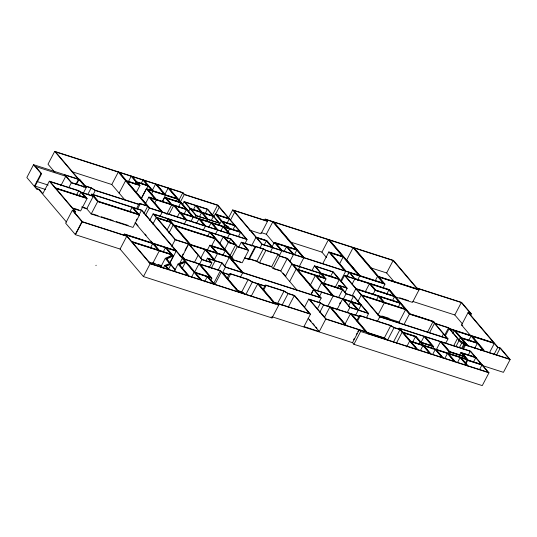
<?xml version="1.0" encoding="UTF-8"?>
<svg xmlns="http://www.w3.org/2000/svg" width="537" height="537" viewBox="0 0 537 537"><rect width="100%" height="100%" fill="white"/><g stroke="black" fill="none" stroke-linecap="round" stroke-linejoin="round"><path stroke-width="0.81" d="M83.571 192.696L86.242 187.581L79.308 179.425L33.556 164.698L26.85 177.519L36.59 188.977L39 189.756L66.44 222.036M93.566 196.206L81.362 192.28L78.617 190.628L49.33 181.197L42.839 193.622L39.208 189.353L36.798 188.581L34.549 185.93L41.047 173.511L33.556 164.698M35.127 186.117L41.624 173.693L35.502 166.497M245.161 243.187L247.074 239.536L217.847 205.154L184.54 194.434L183.07 192.702L54.7 151.387L47.994 164.208L54.949 172.39M36.59 188.977L36.798 188.581M39 189.756L39.208 189.353M60.829 185.742L65.789 176.243L34.925 166.316M68.676 187.903L71.354 182.788L64.42 174.632M75.831 184.513L78.503 179.398M76.328 184.674L79.006 179.559L65.272 175.136L71.656 182.654L85.396 187.071L79.006 179.559M76.355 195.253L78.644 190.87L80.892 192.226L85.39 197.515L55.425 187.869L50.183 181.707L78.644 190.87M78.986 195.877L80.892 192.226M83.564 187.279L84.329 185.822M49.33 181.197L74.757 211.115L72.347 210.336L65.642 223.157L75.449 234.696L120.066 249.054L143.453 276.575L272.024 317.951L278.723 305.13L277.347 303.506M74.844 213.082L75.61 211.618L55.969 188.514L87.095 198.529L80.597 210.954L72.616 208.383M87.712 194.595L91.156 188.017L95.317 190.494L138.707 204.456L140.251 203.832L147.749 206.242L143.929 213.551M91.001 195.555L91.767 194.092L141.795 210.195L201.308 280.213M93.029 194.877L95.317 190.494M123.711 235.488L124.477 234.031L175.626 250.49L141.493 210.329L133.25 207.678L139.479 215.008L132.988 227.433L91.203 213.981L86.766 208.765L93.263 196.347L82.215 192.79L87.095 198.529M75.254 234.468L81.96 221.647M75.449 234.696L82.154 221.875L72.347 210.336M91.203 213.981L97.694 201.563L93.263 196.347M124.96 199.992L111.803 184.513L118.294 172.088L55.553 151.897L78.536 178.942L79.617 179.291L85.208 185.869L91.122 187.769L95.284 190.252L138.204 204.06L139.748 203.436L146.896 205.738L118.294 172.088M119.107 193.105L125.598 180.68M128.155 182.09L131.209 176.243L119.456 172.458L126.484 180.734L138.244 184.52L131.209 176.243M134.807 184.016L135.955 181.821M95.928 265.64L96.136 265.238M136.123 192.837L139.942 185.533L137.385 182.513L148.004 185.93L151.817 190.427L146.373 188.675L141.406 198.173M141.077 183.688L142.99 180.036L132.37 176.619L136.834 181.875L147.453 185.292L142.99 180.036M129.8 211.692L132.095 207.302L92.619 194.602L98.305 201.294L137.781 213.995L132.095 207.302M141.506 198.354L148.004 185.93M136.418 208.839L138.707 204.456M137.579 208.947L140.251 203.832M120.066 249.054L126.772 236.233L82.154 221.875M136.143 220.559L136.908 219.096M138.815 215.444L141.493 210.329M152.125 190.662L155.569 184.084L144.144 180.405L152.978 190.796L164.396 194.475L155.569 184.084M145.473 203.651L148.91 197.072L155.247 199.106L146.373 188.675M151.414 194.172L152.944 191.253M145.48 215.377L149.299 208.067L118.603 171.954M154.455 203.59L156.368 199.939M149.695 220.432L153.132 213.854L231.038 238.925L237.542 246.577L247.799 249.88L241.294 242.227L238.616 247.342M164.705 194.709L168.141 188.131L156.723 184.453L165.55 194.844L176.975 198.522L168.141 188.131M162.08 201.878L165.524 195.3M162.489 201.65L164.785 197.267L180.096 202.194L177.519 199.16L148.078 189.689L156.401 199.482L170.531 204.026L164.785 197.267M152.83 224.117L156.267 217.539L171.296 222.378M159.919 216.606L162.214 212.222L149.763 197.576L186.695 209.464M166.692 214.357L171.659 204.859M150.434 247.973L152.723 243.583L126.175 235.045L131.632 241.462L158.18 250.007L152.723 243.583M169.095 214.276L173.679 205.51L150.615 198.086L162.516 212.088L185.58 219.512L173.679 205.51M176.371 201.355L177.519 199.16M166.712 221.016L167.859 218.828L153.985 214.364L156.569 217.404L170.444 221.868L167.859 218.828M178.942 200.14L182.761 192.837L169.303 188.5L193.239 216.666L228.44 227.997L227.285 226.641L224.553 225.01L215.236 214.041L213.706 216.968M180.419 201.878L184.238 194.569L182.761 192.837M178.351 207.222L180.64 202.832L166.483 198.281L171.692 204.402L185.842 208.96L180.64 202.832M167.168 229.823L170.994 222.513L157.119 218.049L175.471 239.636L189.346 244.107L170.994 222.513M143.453 276.575L150.159 263.748L125.329 234.535L176.478 250.994M182.56 204.53L184.09 201.603L207.671 209.195L219.687 223.332L218.539 225.527M152.81 263.258L159.308 250.833M177.351 216.908L179.64 212.524M168.927 233.065L173.129 225.03M163.154 252.068L165.45 247.678L153.884 243.959L159.335 250.376L170.907 254.102L165.45 247.678M184.097 213.981L186.393 209.598L174.834 205.879L180.526 212.571L192.078 216.29L186.393 209.598M188.568 211.598L190.098 208.671L213.679 216.263M160.711 267.09L165.295 258.317L171.954 255.337L171.451 254.739L132.183 242.106L150.461 263.613L167.906 269.232L164.711 265.473L169.732 263.533L165.295 258.317M171.726 246.349L175.163 239.777L153.132 213.854M184.144 224.406L186.433 220.022L173.988 205.376M193.28 209.92L195.575 205.537L184.943 202.113L190.4 208.537L201.039 211.961L195.575 205.537M163.188 268.399L164.711 265.473M170.685 256.203L171.451 254.739M190.91 221.506L193.206 217.123M169.9 262.546L173.337 255.974L166.604 248.054L176.17 251.128L184.748 261.23L178.062 264.043L174.243 271.346M170.054 262.821L176.17 251.128M194.958 217.935L196.106 215.74L184.09 201.603M168.443 269.299L171.115 264.184L166.678 258.955L173.337 255.974M199.287 216.988L201.583 212.605L190.95 209.182L196.408 215.606L207.047 219.029L201.583 212.605M196.596 223.332L198.891 218.948L181.07 213.216L186.742 219.881L204.557 225.621L198.891 218.948M182.318 255.505L183.083 254.041M184.997 250.39L186.903 246.731M187.668 245.275L188.433 243.811M184.835 259.639L182.211 256.552L188.702 244.134L201.865 259.613L211.826 262.821L209.155 267.936M205.074 213.713L207.369 209.329L196.73 205.906L202.194 212.337L212.827 215.76L207.369 209.329M179.277 264.231L182.338 258.384M182.459 267.976L185.513 262.13L200.455 279.703L189.118 276.058L179.452 264.681L185.513 262.13M206.752 221.727L207.893 219.539L195.877 205.403M203.12 230.507L205.409 226.124L199.193 218.814M212.196 215.518L217.545 205.288L184.238 194.569M211.081 220.781L213.377 216.398L202.738 212.974L208.202 219.405L218.834 222.828L213.377 216.398M208.786 227.258L211.081 222.875L200.046 219.324L205.718 225.99L216.747 229.541L211.081 222.875M215.404 214.578L219.23 207.269M207.47 236.696L209.759 232.313L169.014 219.197L174.015 225.084L214.76 238.193L209.759 232.313M194.327 262.546L198.146 255.236M200.616 258.445L205.201 249.671L189.554 244.637L202.167 259.478L210.974 262.318L207.436 258.149L205.906 261.069M191.44 277.361L194.112 272.246M194.723 271.997L198.925 263.956L183.761 259.076L194.998 272.293L210.162 277.173L198.925 263.956M219.002 225.56L221.298 221.177M199.569 264.003L201.865 259.613M215.303 234.434L217.599 230.051L211.383 222.741M207.222 250.302L209.9 245.187L224.775 249.98L215.303 238.837L174.559 225.721L190.501 244.476L216.364 252.799L209.9 245.187M211.484 246.141L215.303 238.837M220.734 231.105L223.03 226.721L212.236 223.244L217.901 229.917L228.695 233.387L223.03 226.721M223.412 227.205L224.553 225.01M228.48 217.962L232.682 209.927L266.654 220.861L265.177 219.123L264.432 220.553M226.909 223.392L229.205 219.002L216.935 215.055L222.177 221.224L234.447 225.171L229.205 219.002M230.433 220.264L234.635 212.229M226.527 228.097L227.285 226.641M219.888 243.254L223.325 236.676L210.92 232.682L232.951 258.606L232.185 260.062M228.037 231.742L229.561 228.822M214.055 260.203L217.492 253.632M211.303 268.164L215.122 260.854L205.503 249.537M227.258 238.28L229.547 233.897L223.332 226.58M204.57 281.818L207.242 276.703L195.542 272.937L201.61 280.079L213.31 283.845L207.242 276.703M233.078 229.467L234.991 225.815L222.727 221.868L225.486 225.117L228.218 226.748L229.594 228.366L240.005 231.715L234.991 225.815M224.439 249.792L228.259 242.482L223.325 236.676M228.822 242.717L230.735 239.059L224.479 237.052L228.869 242.214L235.125 244.228L230.735 239.059M223.03 255.001L225.318 250.618L211.598 246.201L217.525 253.175L231.246 257.592L225.318 250.618M210.719 280.381L211.86 278.186L200.079 264.332L220.298 270.836L238.146 291.833L214.471 284.214L208.396 277.072L211.86 278.186M218.056 270.333L221.875 263.029L208.289 258.653L211.826 262.821M220.298 270.836L213.807 283.261L214.854 284.489L221.345 272.064M238.26 236.743L240.549 232.36L224.184 227.091L229.856 233.756L246.221 239.025L240.549 232.36M229.943 255.834L235.669 244.872L228.259 242.482M224.654 266.177L229.239 257.411L206.356 250.047L215.431 260.72L222.184 262.895L225.721 267.064L241.858 272.252L229.239 257.411M222.741 272.313L225.419 267.198L221.875 263.029M231.507 257.673L237.24 246.711L235.669 244.872M227.03 278.401L228.943 274.743L230.635 273.998L248.148 279.636L252.323 282.106L257.7 283.838L274.42 303.506L239.301 292.209L222.774 272.762L228.943 274.743M227.963 279.112L230.635 273.998M232.951 258.606L230.4 257.78L243.013 272.621L320.341 297.511L287.255 258.579L279.589 256.109L278.139 254.404L265.889 250.457L263.284 248.96L242.14 242.731L248.644 250.383L242.153 262.808L232.266 259.626M251.397 246.107L255.981 237.341L266.641 240.771L272.554 247.732L270.265 252.115M272.078 246.765L274.367 242.382L296.29 249.437L272.816 221.815L266.03 219.633L267.507 221.365L261.009 233.79L249.161 229.977M244.738 258.082L248.53 259.297L255.021 246.879M248.53 259.297L249.376 259.002L255.867 246.577M240.415 277.146L242.704 272.762L229.547 257.277M274.326 243.657L266.318 234.239L272.816 221.815M259.982 247.953L261.895 244.295L232.682 209.927M264.043 245.295L266.339 240.905L256.834 237.851L262.197 244.16L271.702 247.221L266.339 240.905M249.376 259.002L256.787 261.385L263.284 248.96M237.676 290.772L241.657 292.054L248.148 279.636M256.787 261.385L259.398 262.882L265.889 250.457M252.323 282.106L245.825 294.531L241.657 292.054M251.209 296.263L257.7 283.838M297.263 290.416L280.757 270.997L273.098 268.534L271.641 266.822L278.139 254.404M279.213 255.847L281.885 250.732L275.219 242.885L297.142 249.94M273.098 268.534L279.589 256.109M262.868 289.772L264.781 286.12L266.157 285.422L283.979 291.161L288.067 293.625L294.296 295.632L309.621 313.655L274.192 302.257L258.861 284.214L264.781 286.12M263.479 290.537L266.157 285.422M283.851 251.873L286.53 246.758L276.072 243.395L282.193 250.598L292.652 253.961L286.53 246.758M280.757 270.997L287.255 258.579M289.678 261.774L293.504 254.471L286.832 246.624M294.545 254.464L296.833 250.081L287.684 247.134L293.806 254.337L302.955 257.277L296.833 250.081M285.375 276.434L291.873 264.009M277.488 303.58L283.979 291.161M289.678 281.495L296.176 269.071M299.223 266.553L303.808 257.787L273.118 221.68M298.21 269.695L299.733 266.775M281.959 305.318L288.067 293.625M288.181 307.318L294.296 295.632M311.796 270.937L314.467 265.822L333.222 271.856L347.164 288.262L344.875 292.645M326.644 257.686L321.932 252.135L328.422 239.71L273.971 222.19L304.117 257.653L344.835 270.755L328.845 251.947L322.737 263.64M310.037 285.718L315.387 275.488L297.605 269.769L314.528 289.678L332.316 295.404L315.387 275.488M319.025 276.394L320.549 273.474L293.303 264.701L297.055 269.124L324.308 277.897L320.549 273.474M310.836 294.585L313.514 289.47M310.963 294.739L313.635 289.624M304.566 307.117L308.768 299.075L320.441 302.834L323.569 304.801L358.481 316.038L359.743 315.488L390.708 325.449L394.024 327.476L400.26 329.483M317.36 290.792L321.562 282.757M323.717 283.294L326.013 278.911L321.71 273.843L339.303 279.508L346.311 287.758L338.847 285.355L337.317 288.275M319.408 296.605L321.697 292.222M221.922 272.252L228.426 274.347L230.125 273.595L248.114 279.388L252.283 281.865L264.258 285.718L265.634 285.019L283.952 290.92L288.04 293.383L294.605 295.498L310.467 314.165L303.976 326.583L319.287 331.51L325.778 319.092L308.768 299.075M330.624 276.374L332.913 271.99L315.32 266.325L321.166 273.205L338.76 278.864L332.913 271.99M318.897 302.405L321.193 298.015L287.557 258.445L279.898 255.974L278.441 254.27L265.835 250.208L263.231 248.712L241.294 242.227M339.686 263.58L343.123 257.008L330.55 252.961L345.996 271.131L358.562 275.179L343.123 257.008M317.394 308.916L320.448 303.069L323.569 305.036L329.852 307.057L345.19 325.107L326.087 318.958L309.621 299.586L320.448 303.069M353.118 247.658L383.264 283.127L359.723 275.548L329.577 240.086L353.118 247.658L346.627 260.083L360.186 276.045M319.75 312.339L323.569 305.036M335.484 286.818L339.303 279.508M340.72 280.764L345.687 271.266L329.698 252.45L343.425 256.874M327.818 306.144L333.162 295.914L315.689 275.353M341.076 282.026L344.512 275.447L389.197 289.832L409.718 313.97L433.312 321.562L448.012 338.86L445.723 343.25M324.502 317.286L329.852 307.057M346.613 276.448L347.372 274.991M348.137 273.528L348.902 272.064M346.882 276.77L349.178 272.387L354.514 278.669M338.384 297.793L342.586 289.752L322.992 283.449L333.47 295.78L360.535 304.486L353.527 296.243L346.056 293.84L342.586 289.752M339.673 303.747L340.438 302.284M336.887 309.916L342.619 298.955L349.869 307.486L368.637 313.527L366.341 317.911M343.002 299.686L346.056 293.84M352.111 284.1L354.782 278.985M357.394 280.388L359.689 276.005M352.03 296.095L355.85 288.785L400.535 303.17M348.406 306.171L350.701 301.787L343.472 299.458L350.178 307.352L357.407 309.674L350.701 301.787M350.856 301.358L353.527 296.243M347.197 312.601L349.869 307.486M345.137 323.925L350.486 313.695L331.007 307.426L346.345 325.476L365.825 331.745L350.486 313.695M357.776 301.673L361.213 295.095L405.898 309.48M365.267 291.752L369.469 283.717L345.365 275.958L356.159 288.651L399.682 302.66L394.541 296.605L375.121 290.356L369.469 283.717M355.581 315.3L358.26 310.185L351.003 301.653M358.407 310.245L361.079 305.13L351.856 302.163L358.562 310.05L367.785 313.017L361.079 305.13M375.242 280.77L377.531 276.387M356.702 320.817L358.991 316.434L360.26 315.884L390.728 325.69L394.044 327.718L399.958 329.617L416.678 349.292L368.362 333.739L351.641 314.064L358.991 316.434M357.199 321.73L360.26 315.884M372.826 294.739L375.121 290.356M394.742 282.482L386.647 272.964L393.138 260.539L354.272 248.034L378.417 276.441L417.283 288.946L393.138 260.539M353.621 339.767L354.38 338.303M356.293 334.652L357.058 333.188M357.823 331.732L358.964 329.537M352.534 342.68L359.24 329.859L360.622 331.483L488.972 372.792L482.266 385.613L353.917 344.304L352.534 342.68L272.232 316.837M376.491 299.935L378.404 296.276L356.702 289.295L361.515 294.961L383.223 301.948L378.404 296.276M383.056 287.792L384.962 284.14L378.961 277.079L418.981 289.96L412.49 302.385L395.225 296.827M353.917 344.304L360.622 331.483M386.6 294.35L388.889 289.967L370.631 284.086L375.732 290.087L393.99 295.968L388.889 289.967M377.853 315.199L384.344 302.774M377.444 321.274L379.733 316.89L344.512 275.447M392.628 300.264L394.541 296.605M398.32 306.956L400.226 303.304L379.558 296.652L384.378 302.318L405.046 308.97L400.226 303.304M366.268 332.329L384.237 338.115L390.728 325.69M394.044 327.718L387.553 340.136L384.237 338.115M400.528 323.717L399.098 322.032L405.589 309.614L362.066 295.605L380.042 316.756L447.167 338.357L433.01 321.697L409.409 314.105L405.589 309.614M398.367 329.617L399.132 328.154L470.573 351.144L488.972 372.792M393.46 342.035L399.958 329.617M404.066 324.335L409.409 314.105M396.413 343.156L402.146 332.195M406.616 346.895L409.677 341.055M412.778 341.827L415.457 336.712L403.576 332.886L410.557 341.102L422.438 344.929L415.457 336.712M418.9 344.304L420.048 342.116M421.048 342.27L424.102 336.424L399.984 328.664L403.032 332.242L416.068 336.444L420.934 342.163L432.017 345.734L424.102 336.424M427.66 331.926L433.01 321.697M429.466 332.88L434.433 323.375M420.31 350.688L422.988 345.573L411.107 341.747L417.833 349.661L429.714 353.487L422.988 345.573M432.574 348.936L433.721 346.748L425.264 336.8L440.481 341.693L449.133 351.883L464.633 356.87L466.546 359.125L423.599 345.298L421.478 342.807L433.721 346.748M432.574 354.628L435.245 349.513L424.143 345.942L430.869 353.856L441.971 357.434L435.245 349.513M441.911 336.894L443.434 333.974M436.279 349.735L440.481 341.693M462.384 323.865L454.819 314.971L461.31 302.546L417.773 288.537L418.981 289.96M444.663 335.202L448.482 327.899L435.01 323.563M445.314 335.974L449.133 328.671L494.611 343.304M452.819 333.504L454.342 330.577L449.986 329.174L459.598 340.485L465.854 344.123L454.342 330.577M470.674 335.699L461.572 324.992L468.069 312.568L470.493 313.353L461.31 302.546M444.757 358.555L447.435 353.44L436.4 349.889L443.132 357.803L454.161 361.354L447.435 353.44M448.375 353.339L449.133 351.883M453.664 345.801L457.484 338.491M470.6 315.279L471.345 313.856L461.619 302.412L416.92 288.027M458.793 340.532L460.323 337.612M456.088 346.284L459.142 340.438L467.056 345.043M459.296 347.707L461.592 343.324L448.482 327.899M461.598 348.446L463.894 344.063L461.592 343.324M462.639 348.486L464.552 344.835L463.894 344.063M459.37 355.4L460.9 352.473L475.191 357.078L470.271 351.285L441.636 342.069L449.744 351.614L464.082 356.226L460.9 352.473M463.169 349.513L465.458 345.13M468.418 341.082L471.097 335.967L455.504 330.953L461.202 337.666L476.802 342.68L471.097 335.967M457.464 362.643L460.135 357.528L448.59 353.809L455.322 361.73L466.868 365.442L460.135 357.528M463.867 358.327L464.633 356.87M468.358 354.937L470.271 351.285M465.183 363.415L467.089 359.763L461.29 357.897L468.022 365.818L488.12 372.282L481.951 365.026L467.653 360.421L467.089 359.763M465.74 364.079L467.653 360.421M474.668 348.439L477.346 343.324L461.753 338.303L468.063 345.734L482.38 350.339L481.421 349.211L480.655 350.674M473.446 362.106L475.742 357.716L462.599 353.487L468.264 360.152L481.407 364.381L475.742 357.716M479.655 369.409L481.951 365.026M489.341 352.937L494.308 343.438L472.251 336.343L483.877 350.017L482.911 349.976L483.535 350.715L509.298 359.005L500.135 348.218L497.705 347.439L494.308 343.438M493.886 354.749L497.705 347.439M496.316 355.528L500.135 348.218M471.345 313.856L468.922 313.078L498.014 347.305L500.437 348.083L510.15 359.515L503.444 372.336L482.696 365.657M185.446 261.546L178.761 264.358L188.816 276.193M171.115 264.184L166.101 266.117L169.061 269.601L187.963 275.682L178.062 264.043M481.421 349.211L482.387 349.258L477.346 343.324M265.177 219.123L393.446 260.405L418.135 289.45L378.115 276.575M267.507 221.365L233.535 210.437L256.29 237.206L266.949 240.636L272.863 247.597L281.039 250.222L274.367 242.382M136.532 182.009L148.306 185.795M126.182 180.868L139.096 185.023L131.518 176.109M139.942 185.533L127.027 181.372L149.601 207.933L161.362 211.719L148.91 197.072M177.828 199.026L147.225 189.178L156.092 199.616M180.949 202.697L165.638 197.77L171.384 204.537M215.236 214.041L228.655 218.364L217.545 205.288M229.507 218.868L216.082 214.552L225.023 225.063L227.755 226.695L229.292 228.5M328.845 251.947L342.572 256.364L328.422 239.71M72.092 171.726L111.803 184.513M261.042 232.541L266.318 234.239M290.363 241.979L321.932 252.135M370.785 267.856L386.647 272.964M221.875 221.358L235.293 225.681M196.106 215.74L219.687 223.332M180.224 212.706L240.858 232.226M84.906 186.003L91.156 188.017M71.354 182.788L86.242 187.581M149.299 208.067L247.074 239.536M261.895 244.295L384.109 283.63L353.427 247.523M384.962 284.14L350.023 272.897L354.816 278.528L389.506 289.691L410.02 313.836L433.621 321.428L435.319 323.428L448.784 327.765L449.442 328.537L493.765 342.801L468.069 312.568M41.047 173.511L41.624 173.693M412.859 301.465L454.819 314.971M235.978 244.738L228.567 242.348L223.627 236.542M399.682 297.793L408.409 300.599M173.706 225.218L215.612 238.703M394.843 296.471L375.423 290.222L369.778 283.576M36.979 181.486L48.142 185.077M97.694 201.563L139.479 215.008M292.45 264.197L339.612 279.374M55.116 188.004L86.242 198.025L81.362 192.28M237.24 246.711L248.644 250.383M296.753 269.259L325.16 278.401L314.467 265.822M326.013 278.911L316.541 275.864L322.448 282.804L342.042 289.114L338.847 285.355M34.549 185.93L45.491 189.454M461.572 324.992L462.787 325.382M347.164 288.262L339.693 285.859L346.365 293.705L353.829 296.109L368.637 313.527M225.627 250.484L210.746 245.698L217.217 253.31M248.873 258.606L256.733 261.136L259.344 262.633M244.912 257.901L248.027 258.908M260.13 262.888L271.165 266.439M322.14 282.939L342.895 289.618M259.398 262.882L271.641 266.822M273.4 268.399L280.301 270.614M81.731 206.913L87.075 208.631M82.033 207.242L86.766 208.765M175.163 239.777L232.098 258.096L210.068 232.179M92.599 213.968L98.13 215.746M101.285 216.76L113.126 220.573M116.287 221.593L128.128 225.399M73.374 208.161L78.899 209.94M233.414 259.76L240.516 262.049M75.61 211.618L73.2 210.846L82.456 221.741L125.92 235.723L124.477 234.031M314.219 289.812L361.388 304.996M460.9 337.8L477.648 343.19M207.436 258.149L214.27 260.351L205.201 249.671M381.861 316.018L389.016 318.32M378.639 315.447L399.098 322.032M225.419 267.198L321.193 298.015M379.733 316.89L448.012 338.86M464.552 344.835L510.15 359.515M179.821 255.787L182.211 256.552M131.33 241.596L171.753 254.605M182.916 258.572L220.606 270.702L238.999 292.343M402.723 332.383L415.759 336.578L430.567 353.99M476.044 357.582L461.746 352.984L467.955 360.287L482.253 364.892M420.625 342.297L432.869 346.237L424.411 336.29M464.935 356.729L449.442 351.748L440.783 341.559M410.255 341.237L467.398 359.629M194.696 272.427L211.014 277.683L199.234 263.821M152.844 262.801L155.159 263.546M158.24 264.54L160.556 265.285M148.823 261.969L161.919 266.184M238.495 290.806L241.623 291.813L244.402 293.464M273.615 302.331L310.467 314.165M325.778 319.092L366.677 332.255M368.335 332.765L384.217 337.874L386.204 339.089M150.159 263.748L278.723 305.13M471.399 335.833L483.132 349.641L482.166 349.594L483.233 350.849M454.651 330.443L467.761 345.868M460.444 357.394L467.714 365.952M447.737 353.306L455.014 361.864M435.547 349.379L442.824 357.937M378.713 296.142L384.069 302.452M328.731 239.576L359.414 275.682M399.132 328.154L417.531 349.795M350.789 313.561L368.06 333.88M330.154 306.922L346.043 325.61M283.019 273.165L285.952 276.615M309.5 319.508L311.091 321.381M312.688 323.254L314.279 325.127M315.87 327.006L316.937 328.255M308.124 318.381L319.287 331.51M258.008 283.704L275.266 304.016M168.45 187.997L192.931 216.8M271.104 316.87L272.024 317.951M155.871 183.949L165.248 194.978M143.292 179.902L152.669 190.93M168.162 218.693L190.192 244.61M207.55 276.568L214.162 284.348M183.063 257.062L184.137 258.331M132.397 207.168L138.627 214.505L98.002 201.429L91.767 194.092M165.752 247.544L172.645 255.652L165.987 258.639L170.424 263.855L165.409 265.795L168.752 269.735M135.841 223.251L138.009 225.802M145.057 234.092L146.138 235.367M151.018 241.106L152.099 242.382M153.032 243.449L159.033 250.511M171.592 265.312L175.344 269.728M134.995 222.754L152.877 243.785M170.706 264.761L175.331 270.205M54.7 151.387L78.234 179.076"/></g></svg>
